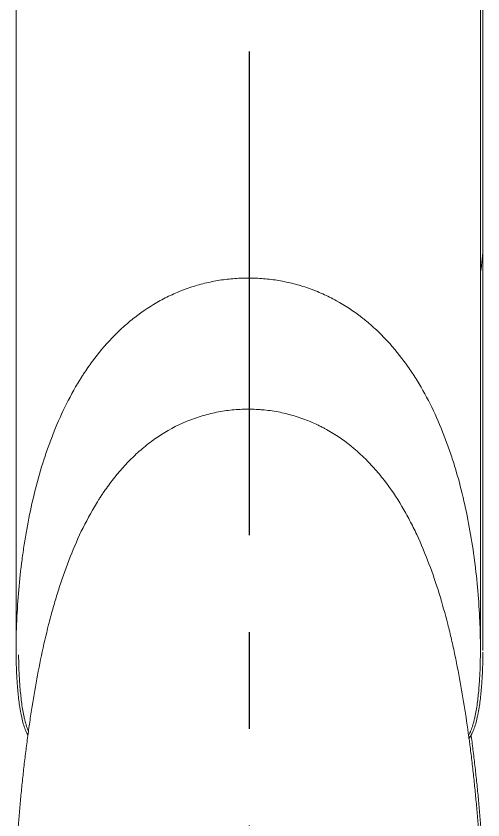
# Model space of a CAD drawing. Extents: x 840 to 1630, y 0 to 579.
# Drawn here: x 1346.05 to 1358.12, y 158.71 to 179.48 of the extents above; entities that cross this region are included whole.
import ezdxf

# ---------------------------------------------------------------- set-up
doc = ezdxf.new("R2010")
doc.units = 0
doc.header["$LTSCALE"] = 10
doc.header["$MEASUREMENT"] = 0
doc.linetypes.add('CENTER', pattern=[2, 1.25, -0.25, 0.25, -0.25])
doc.layers.add('1', color=7, linetype='CONTINUOUS')
doc.layers.add('BODY', color=7, linetype='CONTINUOUS')

msp = doc.modelspace()

# ---------------------------------------------------------------- linework, layer by layer
at = {"layer": '1', "color": 7, "linetype": 'Continuous', "lineweight": 18}
for p, q in [((1346.055, 186.57), (1346.055, 173.536)), ((1358.055, 173.536), (1358.055, 186.57)), ((1358.12, 173.536), (1358.12, 186.57)), ((1346.055, 173.536), (1346.055, 163.058)), ((1358.055, 163.046), (1358.055, 173.536)), ((1358.12, 163.084), (1358.12, 173.536))]:
    msp.add_line(p, q, dxfattribs=at)
at = {"layer": '1', "color": 7, "linetype": 'Continuous', "lineweight": 13}
msp.add_ellipse((1352.12, 173.536), major_axis=(-6, 0), ratio=0.75908, start_param=2.994723, end_param=3.141593, dxfattribs=at)
at = {"layer": '1', "color": 7, "linetype": 'Continuous', "lineweight": 18}
for points, knots in [([(1346.361, 160.9), (1346.351, 160.916), (1346.342, 160.933), (1346.323, 160.971), (1346.314, 160.992), (1346.295, 161.036), (1346.286, 161.059), (1346.261, 161.13), (1346.245, 161.18), (1346.217, 161.285), (1346.204, 161.34), (1346.186, 161.425), (1346.18, 161.454), (1346.169, 161.513), (1346.164, 161.542), (1346.149, 161.632), (1346.14, 161.692), (1346.124, 161.814), (1346.117, 161.875), (1346.097, 162.062), (1346.087, 162.189), (1346.077, 162.349), (1346.075, 162.381), (1346.072, 162.446), (1346.07, 162.478), (1346.066, 162.575), (1346.063, 162.64), (1346.057, 162.834), (1346.056, 162.964), (1346.055, 163.223), (1346.056, 163.353), (1346.062, 163.613), (1346.067, 163.743), (1346.084, 164.133), (1346.101, 164.393), (1346.147, 164.913), (1346.175, 165.173), (1346.227, 165.563), (1346.245, 165.693), (1346.275, 165.887), (1346.286, 165.952), (1346.307, 166.082), (1346.319, 166.147), (1346.377, 166.47), (1346.429, 166.727), (1346.548, 167.236), (1346.614, 167.488), (1346.761, 167.986), (1346.843, 168.233), (1347.023, 168.72), (1347.122, 168.96), (1347.34, 169.433), (1347.46, 169.666), (1347.626, 169.952), (1347.66, 170.008), (1347.712, 170.093), (1347.729, 170.121), (1347.765, 170.177), (1347.855, 170.317), (1347.949, 170.452), (1348.184, 170.77), (1348.352, 170.972), (1348.626, 171.257), (1348.72, 171.349), (1348.868, 171.482), (1348.918, 171.526), (1349.019, 171.611), (1349.071, 171.653), (1349.331, 171.855), (1349.549, 171.999), (1349.893, 172.188), (1350.011, 172.246), (1350.191, 172.327), (1350.282, 172.365), (1350.375, 172.401), (1350.437, 172.424), (1350.468, 172.435), (1350.626, 172.49), (1350.879, 172.567), (1351.265, 172.649), (1351.526, 172.682), (1351.789, 172.704), (1351.922, 172.71), (1352.055, 172.71)], [0, 0, 0, 0, 0.006016, 0.006016, 0.012556, 0.012556, 0.019095, 0.019095, 0.032174, 0.032174, 0.045252, 0.045252, 0.051792, 0.051792, 0.058331, 0.058331, 0.07141, 0.07141, 0.084489, 0.084489, 0.110646, 0.110646, 0.117185, 0.117185, 0.123725, 0.123725, 0.136804, 0.136804, 0.162961, 0.162961, 0.189118, 0.189118, 0.215276, 0.215276, 0.267591, 0.267591, 0.319906, 0.319906, 0.346063, 0.346063, 0.359142, 0.359142, 0.372221, 0.372221, 0.424536, 0.424536, 0.476851, 0.476851, 0.529166, 0.529166, 0.58148, 0.58148, 0.633795, 0.633795, 0.646874, 0.646874, 0.653414, 0.653414, 0.659953, 0.68611, 0.68611, 0.738425, 0.738425, 0.764583, 0.764583, 0.777662, 0.777662, 0.79074, 0.79074, 0.843055, 0.843055, 0.869213, 0.869213, 0.882291, 0.888831, 0.888831, 0.89537, 0.89537, 0.921528, 0.947685, 0.973843, 0.973843, 1, 1, 1, 1]), ([(1352.055, 172.71), (1352.189, 172.71), (1352.321, 172.704), (1352.584, 172.682), (1352.845, 172.649), (1353.231, 172.567), (1353.484, 172.491), (1353.641, 172.436), (1353.672, 172.424), (1353.735, 172.401), (1353.827, 172.366), (1353.919, 172.327), (1354.099, 172.246), (1354.217, 172.188), (1354.562, 171.998), (1354.782, 171.853), (1355.017, 171.67), (1355.043, 171.649), (1355.095, 171.608), (1355.172, 171.544), (1355.346, 171.392), (1355.487, 171.254), (1355.76, 170.969), (1355.929, 170.767), (1356.126, 170.5), (1356.165, 170.446), (1356.241, 170.337), (1356.277, 170.282), (1356.386, 170.116), (1356.455, 170.004), (1356.652, 169.663), (1356.772, 169.43), (1356.992, 168.954), (1357.091, 168.711), (1357.228, 168.34), (1357.272, 168.215), (1357.334, 168.027), (1357.354, 167.964), (1357.393, 167.837), (1357.412, 167.774), (1357.505, 167.458), (1357.571, 167.203), (1357.689, 166.692), (1357.74, 166.436), (1357.832, 165.922), (1357.871, 165.663), (1357.938, 165.146), (1357.966, 164.886), (1358.011, 164.366), (1358.028, 164.105), (1358.045, 163.713), (1358.049, 163.582), (1358.053, 163.386), (1358.054, 163.32), (1358.055, 163.189), (1358.055, 163.124), (1358.055, 162.927), (1358.052, 162.796), (1358.044, 162.537), (1358.038, 162.407), (1358.025, 162.215), (1358.02, 162.151), (1358.009, 162.024), (1358.003, 161.962), (1357.99, 161.838), (1357.982, 161.776), (1357.965, 161.655), (1357.956, 161.596), (1357.936, 161.478), (1357.924, 161.421), (1357.906, 161.336), (1357.899, 161.308), (1357.885, 161.254), (1357.878, 161.227), (1357.856, 161.15), (1357.84, 161.1), (1357.818, 161.043), (1357.814, 161.032), (1357.805, 161.01), (1357.8, 160.999), (1357.786, 160.967), (1357.776, 160.947), (1357.759, 160.915), (1357.751, 160.902), (1357.744, 160.89)], [0, 0, 0, 0, 0.026193, 0.026193, 0.052386, 0.078579, 0.104772, 0.104772, 0.111321, 0.111321, 0.117869, 0.130965, 0.130965, 0.157159, 0.157159, 0.209545, 0.209545, 0.216093, 0.216093, 0.222641, 0.235738, 0.261931, 0.261931, 0.314317, 0.314317, 0.327414, 0.327414, 0.34051, 0.34051, 0.366703, 0.366703, 0.41909, 0.41909, 0.471476, 0.471476, 0.497669, 0.497669, 0.510765, 0.510765, 0.523862, 0.523862, 0.576248, 0.576248, 0.628634, 0.628634, 0.68102, 0.68102, 0.733407, 0.733407, 0.785793, 0.785793, 0.811986, 0.811986, 0.825083, 0.825083, 0.838179, 0.838179, 0.864372, 0.864372, 0.890565, 0.890565, 0.903662, 0.903662, 0.916758, 0.916758, 0.929855, 0.929855, 0.942951, 0.942951, 0.956048, 0.956048, 0.962596, 0.962596, 0.969145, 0.969145, 0.982241, 0.982241, 0.985515, 0.985515, 0.988789, 0.988789, 0.995338, 0.995338, 1, 1, 1, 1]), ([(1352.055, 169.322), (1351.917, 169.322), (1351.779, 169.316), (1351.506, 169.288), (1351.371, 169.268), (1351.103, 169.214), (1350.971, 169.181), (1350.773, 169.12), (1350.708, 169.099), (1350.578, 169.051), (1350.513, 169.026), (1350.196, 168.893), (1349.956, 168.763), (1349.614, 168.535), (1349.503, 168.453), (1349.342, 168.323), (1349.289, 168.278), (1349.186, 168.187), (1349.136, 168.141), (1348.888, 167.903), (1348.708, 167.699), (1348.457, 167.374), (1348.377, 167.263), (1348.281, 167.12), (1348.262, 167.091), (1348.224, 167.033), (1348.206, 167.004), (1348.15, 166.917), (1348.115, 166.858), (1347.94, 166.562), (1347.813, 166.32), (1347.582, 165.827), (1347.478, 165.575), (1347.286, 165.065), (1347.198, 164.807), (1347.097, 164.48), (1347.078, 164.414), (1347.039, 164.283), (1347.02, 164.217), (1346.965, 164.019), (1346.93, 163.887), (1346.829, 163.489), (1346.767, 163.223), (1346.654, 162.688), (1346.603, 162.419), (1346.507, 161.881), (1346.464, 161.611), (1346.403, 161.204), (1346.384, 161.069), (1346.347, 160.797), (1346.329, 160.661), (1346.295, 160.389), (1346.278, 160.253), (1346.247, 159.981), (1346.232, 159.845), (1346.204, 159.573), (1346.19, 159.437), (1346.164, 159.166), (1346.152, 159.03), (1346.134, 158.826), (1346.129, 158.758), (1346.118, 158.623), (1346.112, 158.556), (1346.103, 158.422), (1346.098, 158.355), (1346.089, 158.223), (1346.085, 158.157), (1346.077, 158.027), (1346.073, 157.962), (1346.067, 157.834), (1346.064, 157.771), (1346.06, 157.677), (1346.059, 157.646), (1346.058, 157.585), (1346.057, 157.556), (1346.055, 157.468), (1346.055, 157.412), (1346.056, 157.347), (1346.056, 157.335), (1346.056, 157.323)], [0, 0, 0, 0, 0.02769, 0.02769, 0.05538, 0.05538, 0.08307, 0.08307, 0.096915, 0.096915, 0.11076, 0.11076, 0.166141, 0.166141, 0.193831, 0.193831, 0.207676, 0.207676, 0.221521, 0.221521, 0.276901, 0.276901, 0.304591, 0.304591, 0.311514, 0.311514, 0.318436, 0.318436, 0.332281, 0.332281, 0.387661, 0.387661, 0.443041, 0.443041, 0.498422, 0.498422, 0.512267, 0.512267, 0.526112, 0.526112, 0.553802, 0.553802, 0.609182, 0.609182, 0.664562, 0.664562, 0.719942, 0.719942, 0.747632, 0.747632, 0.775323, 0.775323, 0.803013, 0.803013, 0.830703, 0.830703, 0.858393, 0.858393, 0.886083, 0.886083, 0.899928, 0.899928, 0.913773, 0.913773, 0.927618, 0.927618, 0.941463, 0.941463, 0.955308, 0.955308, 0.969153, 0.969153, 0.976076, 0.976076, 0.982998, 0.982998, 0.996843, 0.996843, 1, 1, 1, 1]), ([(1358.055, 157.331), (1358.055, 157.333), (1358.055, 157.334), (1358.055, 157.349), (1358.055, 157.362), (1358.056, 157.429), (1358.055, 157.486), (1358.053, 157.604), (1358.051, 157.665), (1358.046, 157.791), (1358.043, 157.855), (1358.036, 157.984), (1358.033, 158.049), (1358.025, 158.18), (1358.02, 158.246), (1358.011, 158.379), (1358.006, 158.446), (1357.996, 158.58), (1357.991, 158.648), (1357.98, 158.783), (1357.974, 158.851), (1357.957, 159.056), (1357.944, 159.192), (1357.918, 159.464), (1357.904, 159.6), (1357.876, 159.871), (1357.861, 160.007), (1357.829, 160.278), (1357.813, 160.413), (1357.762, 160.819), (1357.725, 161.089), (1357.644, 161.628), (1357.6, 161.897), (1357.505, 162.434), (1357.453, 162.702), (1357.369, 163.102), (1357.339, 163.236), (1357.293, 163.435), (1357.277, 163.502), (1357.245, 163.635), (1357.228, 163.701), (1357.144, 164.032), (1357.07, 164.295), (1356.91, 164.816), (1356.822, 165.073), (1356.63, 165.583), (1356.525, 165.834), (1356.351, 166.206), (1356.29, 166.329), (1356.194, 166.511), (1356.161, 166.572), (1356.094, 166.691), (1356.06, 166.751), (1355.885, 167.045), (1355.733, 167.272), (1355.483, 167.595), (1355.395, 167.701), (1355.258, 167.854), (1355.212, 167.904), (1355.14, 167.979), (1355.116, 168.003), (1355.067, 168.052), (1354.845, 168.268), (1354.607, 168.461), (1354.267, 168.688), (1354.15, 168.759), (1353.998, 168.84), (1353.968, 168.856), (1353.906, 168.887), (1353.875, 168.903), (1353.782, 168.947), (1353.719, 168.975), (1353.53, 169.054), (1353.402, 169.101), (1353.142, 169.18), (1353.01, 169.214), (1352.743, 169.268), (1352.607, 169.288), (1352.435, 169.305), (1352.401, 169.308), (1352.332, 169.313), (1352.228, 169.32), (1352.124, 169.322), (1352.055, 169.322)], [0, 0, 0, 0, 0.000443, 0.000443, 0.003901, 0.003901, 0.017736, 0.017736, 0.031571, 0.031571, 0.045406, 0.045406, 0.05924, 0.05924, 0.073075, 0.073075, 0.08691, 0.08691, 0.100744, 0.100744, 0.114579, 0.114579, 0.142248, 0.142248, 0.169918, 0.169918, 0.197587, 0.197587, 0.225257, 0.225257, 0.280595, 0.280595, 0.335934, 0.335934, 0.391273, 0.391273, 0.418942, 0.418942, 0.432777, 0.432777, 0.446612, 0.446612, 0.501951, 0.501951, 0.55729, 0.55729, 0.612628, 0.612628, 0.640298, 0.640298, 0.654132, 0.654132, 0.667967, 0.667967, 0.723306, 0.723306, 0.750975, 0.750975, 0.76481, 0.76481, 0.771727, 0.771727, 0.778645, 0.833984, 0.833984, 0.861653, 0.861653, 0.86857, 0.86857, 0.875488, 0.875488, 0.889322, 0.889322, 0.916992, 0.916992, 0.944661, 0.944661, 0.972331, 0.972331, 0.979248, 0.979248, 0.986165, 1, 1, 1, 1]), ([(1357.751, 160.812), (1357.755, 160.817), (1357.759, 160.822), (1357.769, 160.833), (1357.774, 160.84), (1357.802, 160.878), (1357.823, 160.912), (1357.852, 160.971), (1357.862, 160.992), (1357.88, 161.036), (1357.889, 161.059), (1357.915, 161.13), (1357.93, 161.18), (1357.959, 161.285), (1357.972, 161.34), (1357.99, 161.425), (1357.995, 161.454), (1358.006, 161.513), (1358.011, 161.542), (1358.026, 161.632), (1358.035, 161.692), (1358.051, 161.814), (1358.059, 161.875), (1358.078, 162.062), (1358.088, 162.189), (1358.098, 162.349), (1358.1, 162.381), (1358.104, 162.446), (1358.105, 162.478), (1358.11, 162.575), (1358.112, 162.64), (1358.117, 162.818), (1358.119, 162.931), (1358.12, 163.045)], [0, 0, 0, 0, 0.013808, 0.013808, 0.032777, 0.032777, 0.108649, 0.108649, 0.146585, 0.146585, 0.184522, 0.184522, 0.260394, 0.260394, 0.336267, 0.336267, 0.374203, 0.374203, 0.412139, 0.412139, 0.488012, 0.488012, 0.563884, 0.563884, 0.71563, 0.71563, 0.753566, 0.753566, 0.791502, 0.791502, 0.867375, 0.867375, 1, 1, 1, 1]), ([(1346.121, 162.976), (1346.122, 162.873), (1346.124, 162.769), (1346.131, 162.537), (1346.137, 162.407), (1346.15, 162.215), (1346.155, 162.151), (1346.166, 162.024), (1346.172, 161.962), (1346.186, 161.838), (1346.193, 161.776), (1346.21, 161.655), (1346.219, 161.596), (1346.24, 161.478), (1346.251, 161.421), (1346.27, 161.336), (1346.276, 161.308), (1346.29, 161.254), (1346.297, 161.227), (1346.319, 161.15), (1346.335, 161.1), (1346.357, 161.043), (1346.362, 161.032), (1346.369, 161.013), (1346.372, 161.006), (1346.376, 160.998)], [0, 0, 0, 0, 0.143948, 0.143948, 0.3257, 0.3257, 0.416576, 0.416576, 0.507452, 0.507452, 0.598328, 0.598328, 0.689204, 0.689204, 0.78008, 0.78008, 0.825518, 0.825518, 0.870956, 0.870956, 0.961832, 0.961832, 0.984551, 0.984551, 1, 1, 1, 1]), ([(1357.812, 160.916), (1357.83, 160.786), (1357.847, 160.656), (1357.88, 160.389), (1357.897, 160.253), (1357.928, 159.981), (1357.943, 159.845), (1357.972, 159.573), (1357.985, 159.437), (1358.011, 159.166), (1358.024, 159.03), (1358.041, 158.826), (1358.047, 158.758), (1358.058, 158.623), (1358.063, 158.556), (1358.073, 158.422), (1358.077, 158.355), (1358.086, 158.223), (1358.091, 158.157), (1358.098, 158.027), (1358.102, 157.962), (1358.109, 157.834), (1358.111, 157.771), (1358.115, 157.677), (1358.116, 157.646), (1358.118, 157.585), (1358.118, 157.556), (1358.12, 157.468), (1358.12, 157.412), (1358.12, 157.35), (1358.119, 157.34), (1358.119, 157.331)], [0, 0, 0, 0, 0.106089, 0.106089, 0.216598, 0.216598, 0.327108, 0.327108, 0.437617, 0.437617, 0.548127, 0.548127, 0.603382, 0.603382, 0.658636, 0.658636, 0.713891, 0.713891, 0.769146, 0.769146, 0.8244, 0.8244, 0.879655, 0.879655, 0.907283, 0.907283, 0.93491, 0.93491, 0.990165, 0.990165, 1, 1, 1, 1])]:
    msp.add_open_spline(points, degree=3, knots=knots, dxfattribs=at)
at = {"layer": 'BODY', "color": 1, "linetype": 'CENTER', "lineweight": -3}
msp.add_line((1352.088, 86.064), (1352.088, 179.255), dxfattribs=at)

doc.saveas('drawing.dxf')
